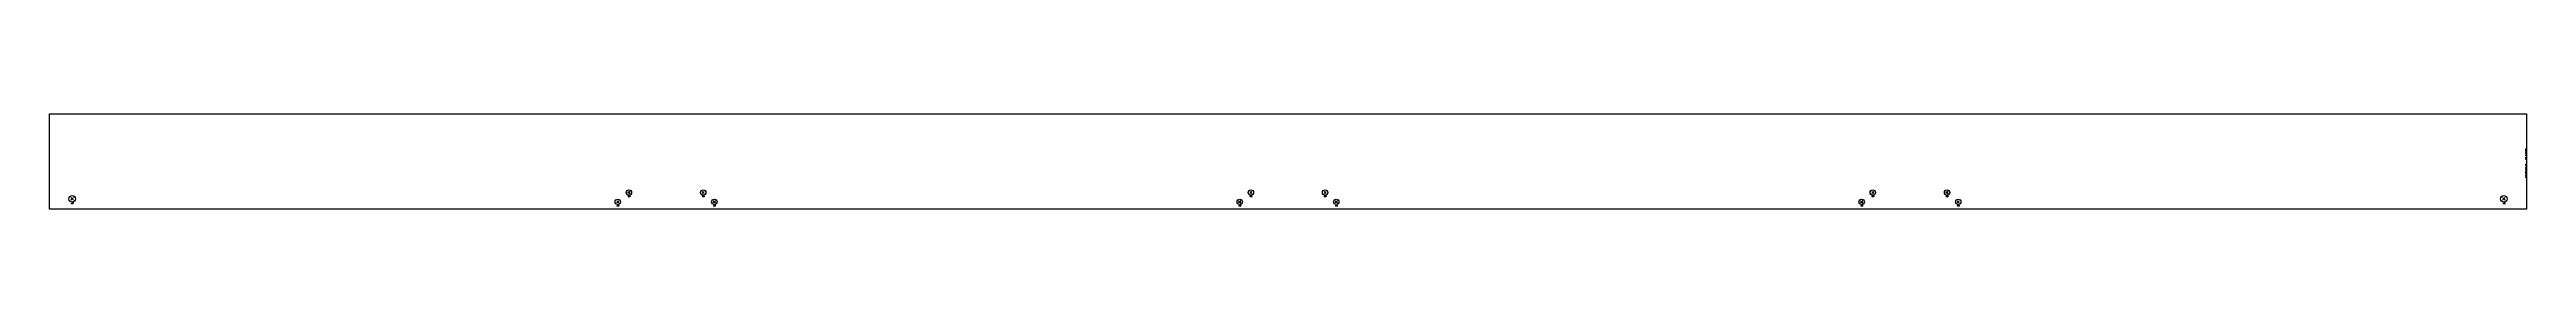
# Model space of a CAD drawing. Extents: x 0 to 11948, y -230 to 230.
import ezdxf

# ---------------------------------------------------------------- set-up
doc = ezdxf.new("R2010")
doc.units = 0
doc.header["$LTSCALE"] = 10
for name, color, linetype in [('BEZ_SCHRAUBEN', 7, 'CONTINUOUS'), ('SCHRAUBEN', 7, 'CONTINUOUS'), ('TEILE', 7, 'CONTINUOUS'), ('UNTERSCHRIFT', 7, 'CONTINUOUS')]:
    doc.layers.add(name, color=color, linetype=linetype)
doc.styles.get("Standard").update_dxf_attribs({"font": 'ROMANS'})

msp = doc.modelspace()

# ---------------------------------------------------------------- linework, layer by layer
at = {"layer": 'SCHRAUBEN', "color": 6}
for p, q in [((115.400772, -173.598022), (102.600769, -186.39801)), ((102.600769, -173.598022), (115.400772, -186.39801)), ((2746.399902, -188.798004), (2736, -199.198013)), ((2736, -188.798004), (2746.399902, -199.198013)), ((2800.175537, -143.985092), (2789.775635, -154.385101)), ((2789.775635, -143.985092), (2800.175537, -154.385101)), ((3158.224609, -143.985092), (3147.824707, -154.385101)), ((3147.824707, -143.985092), (3158.224609, -154.385101)), ((3211.999756, -188.798004), (3201.600098, -199.198013)), ((3201.600098, -188.798004), (3211.999756, -199.198013)), ((5746.400391, -188.798004), (5736, -199.198013)), ((5736, -188.798004), (5746.400391, -199.198013)), ((5800.175781, -143.985092), (5789.775391, -154.385101)), ((5789.775391, -143.985092), (5800.175781, -154.385101)), ((6158.224609, -143.985092), (6147.824219, -154.385101)), ((6147.824219, -143.985092), (6158.224609, -154.385101)), ((6212, -188.798004), (6201.599609, -199.198013)), ((6201.599609, -188.798004), (6212, -199.198013)), ((8746.400391, -188.798004), (8736, -199.198013)), ((8736, -188.798004), (8746.400391, -199.198013)), ((8800.175781, -143.985092), (8789.775391, -154.385101)), ((8789.775391, -143.985092), (8800.175781, -154.385101)), ((9158.224609, -143.985092), (9147.824219, -154.385101)), ((9147.824219, -143.985092), (9158.224609, -154.385101)), ((9212, -188.798004), (9201.599609, -199.198013)), ((9201.599609, -188.798004), (9212, -199.198013)), ((11845.400391, -173.598022), (11832.599609, -186.39801)), ((11832.599609, -173.598022), (11845.400391, -186.39801))]:
    msp.add_line(p, q, dxfattribs=at)
at = {"layer": 'SCHRAUBEN', "color": 2}
for centre, radius in [((109.000771, -179.998016), 16), ((2741.199951, -193.998016), 12.999756), ((2794.975586, -149.185089), 13), ((3153.024658, -149.185089), 12.999756), ((3206.799805, -193.998016), 13), ((5741.200195, -193.998016), 12.999512), ((5794.975586, -149.185089), 13), ((6153.024414, -149.185089), 13), ((6206.799805, -193.998016), 13), ((8741.200195, -193.998016), 13), ((8794.975586, -149.185089), 13), ((9153.025391, -149.185089), 12.999023), ((9206.799805, -193.998016), 13), ((11839, -179.998016), 16)]:
    msp.add_circle(centre, radius, dxfattribs=at)
at = {"layer": 'TEILE', "color": 2}
for p, q in [((0, -230), (0, 230)), ((0, 230), (11948, 230)), ((11948, 230), (11948, -230)), ((11948, -230), (0, -230))]:
    msp.add_line(p, q, dxfattribs=at)

# ---------------------------------------------------------------- texts
at = {"layer": 'BEZ_SCHRAUBEN', "color": 2, "oblique": 15, "width": 0.8}
for s, p in [(' ø32', (101.000763, -203.498001)), (' ø26', (2733.200195, -214.498001)), (' ø26', (2786.975342, -169.685089)), (' ø26', (3145.024658, -169.685089)), (' ø26', (3198.800293, -214.498001)), (' ø26', (5733.200684, -214.498001)), (' ø26', (5786.975586, -169.685089)), (' ø26', (6145.024414, -169.685089)), (' ø26', (6198.799805, -214.498001)), (' ø26', (8733.201172, -214.498001)), (' ø26', (8786.975586, -169.685089)), (' ø26', (9145.024414, -169.685089)), (' ø26', (9198.799805, -214.498001)), (' ø32', (11831, -203.498001))]:
    msp.add_text(s, height=5, dxfattribs=at).set_placement(p)
at = {"layer": 'UNTERSCHRIFT', "color": 2, "oblique": 15, "width": 0.8}
for s, p in [('  , Profi l PL460*20', (11946.000977, 20.800001)), ('10318', (11946.000977, 7.800001)), ('Project  DP0GN9  ,Qty. 6  , Pos. ', (11946.000977, -78))]:
    msp.add_text(s, height=3.25, rotation=90, dxfattribs=at).set_placement(p)

doc.saveas('drawing.dxf')
